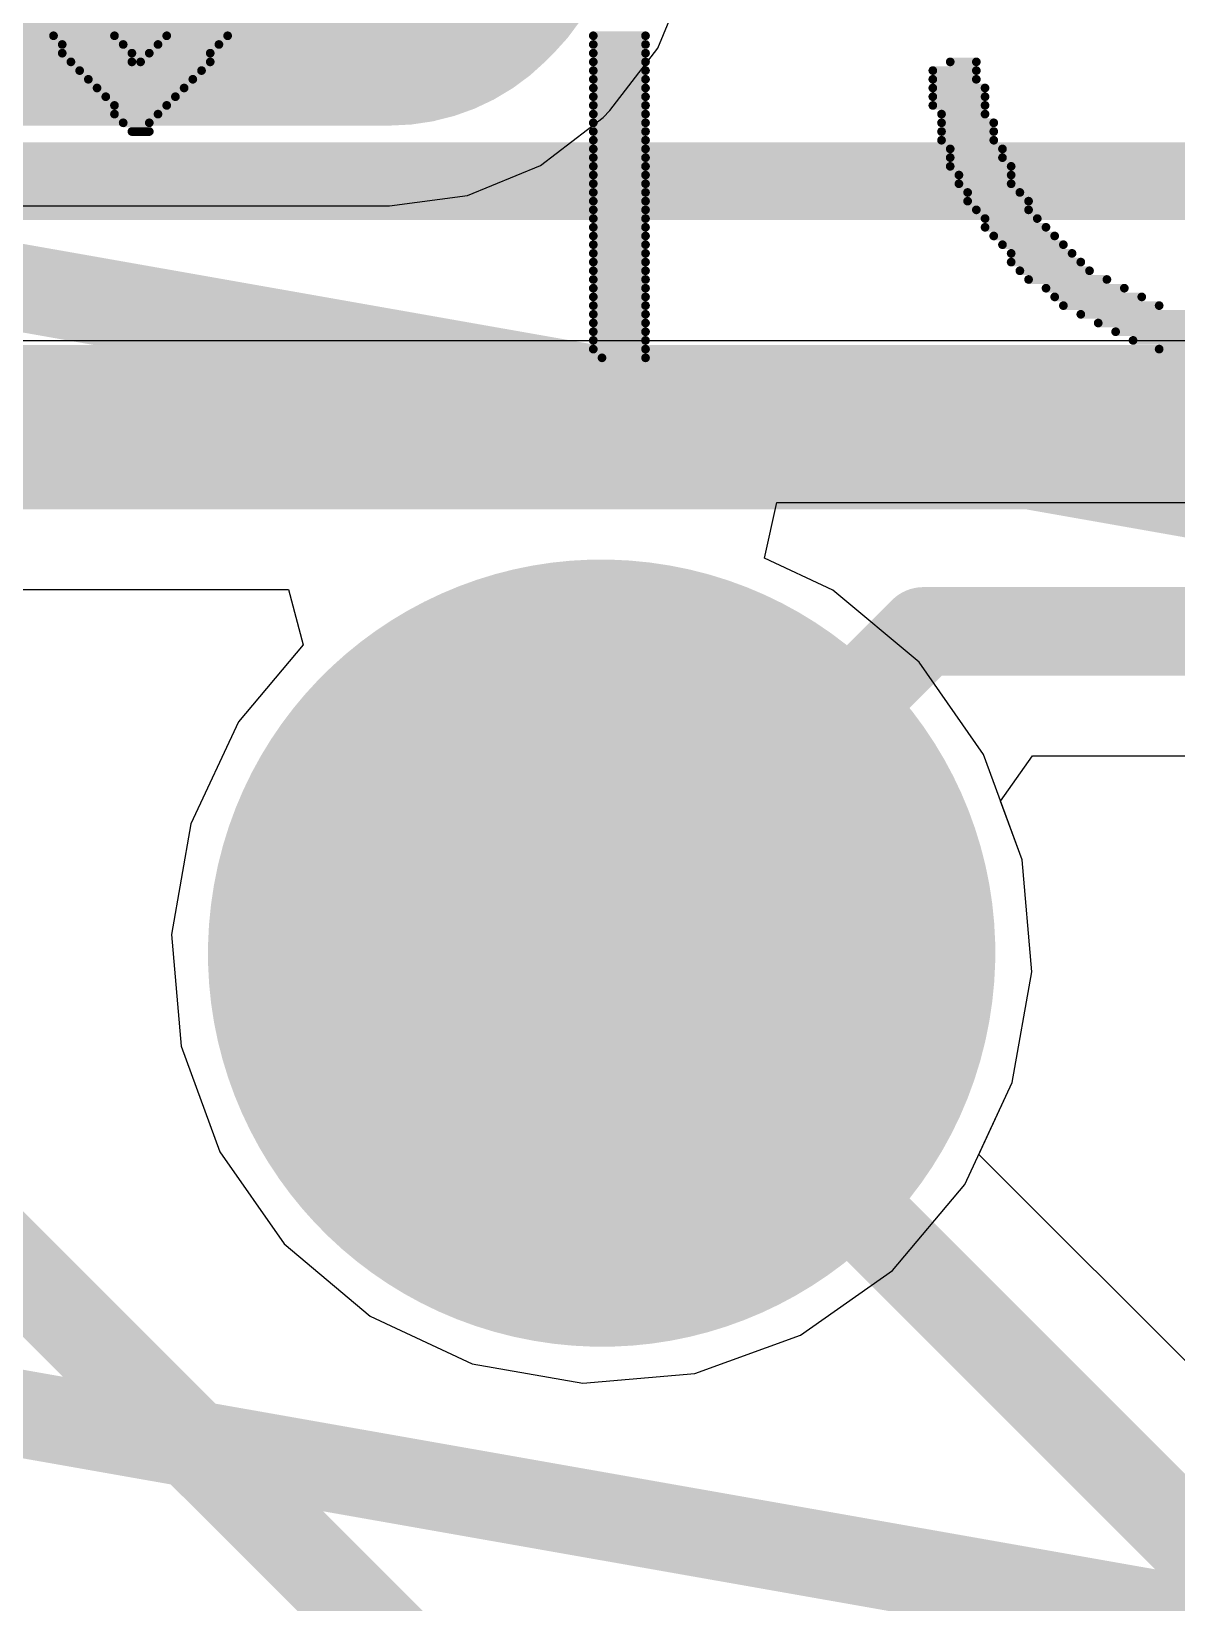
# Model space of a CAD drawing. Header units: inches. Extents: x -8 to 384, y -12 to 64.
# Drawn here: x 6.429 to 9.052, y -5.619 to -2.019 of the extents above; entities that cross this region are included whole.
import ezdxf

# ---------------------------------------------------------------- set-up
doc = ezdxf.new("R2010")
doc.units = ezdxf.units.IN
for name, color, linetype in [('Board_outline', 216, 'Continuous'), ('Bottom Layer', 5, 'Continuous'), ('Bottom Overlay', 54, 'Continuous'), ('Bottom Solder', 6, 'Continuous'), ('Drill Drawing', 1, 'Continuous'), ('Multi-Layer', 9, 'Continuous'), ('Pad Holes', 156, 'Continuous'), ('Top Layer', 1, 'Continuous'), ('Top Overlay', 2, 'Continuous'), ('Top Solder', 216, 'Continuous')]:
    doc.layers.add(name, color=color, linetype=linetype)

# ---------------------------------------------------------------- blocks, each defined once
blk = doc.blocks.new('HDR1X8_10')
at = {"layer": 'Bottom Layer'}
h = blk.add_hatch(color=5, dxfattribs=at)
edge = h.paths.add_edge_path()
edge.add_arc((5.08000254, -5.08e-06), 0.7999984, 0, 360)
at = {"layer": 'Bottom Solder'}
h = blk.add_hatch(color=6, dxfattribs=at)
edge = h.paths.add_edge_path()
edge.add_arc((5.08000254, -5.08e-06), 0.9015983999999999, 0, 360)
at = {"layer": 'Multi-Layer'}
h = blk.add_hatch(color=9, dxfattribs=at)
edge = h.paths.add_edge_path()
edge.add_arc((5.08000254, -5.08e-06), 0.7999984, 0, 360)
at = {"layer": 'Pad Holes'}
h = blk.add_hatch(color=7, dxfattribs=at)
edge = h.paths.add_edge_path()
edge.add_arc((5.08000254, -5.08e-06), 0.47500032, 0, 360)
at = {"layer": 'Top Layer'}
h = blk.add_hatch(color=1, dxfattribs=at)
edge = h.paths.add_edge_path()
edge.add_arc((5.08000254, -5.08e-06), 0.7999984, 0, 360)
at = {"layer": 'Top Solder'}
h = blk.add_hatch(color=216, dxfattribs=at)
edge = h.paths.add_edge_path()
edge.add_arc((5.08000254, -5.08e-06), 0.9015983999999999, 0, 360)
at = {"layer": 'Top Overlay'}
for points in [[(-1.27, 1.27, 0.1999996, 0.1999996, 0), (19.05, 1.26999746, 0.1999996, 0.1999996, 0)], [(-1.27, -1.27, 0.1999996, 0.1999996, 0), (19.05, -1.27000254, 0.1999996, 0.1999996, 0)]]:
    blk.add_lwpolyline(points, format="xyseb", dxfattribs=at)

msp = doc.modelspace()

# ---------------------------------------------------------------- linework, layer by layer
at = {"layer": 'Board_outline'}
msp.add_lwpolyline([(37.53680072, 13.3604, 0.254, 0.254, 1), (-7.46320072, 13.3604, 0.254, 0.254, 1)], format="xyseb", close=True, dxfattribs=at)
at = {"layer": 'Bottom Layer'}
for p, q in [((8.10770032, -3.22594224), (8.13585622, -3.09894224)), ((8.13585622, -3.09894224), (9.590059559999998, -3.09894224)), ((8.264695179999999, -3.29915012), (8.10770032, -3.22594224)), ((8.461918559999999, -3.46464128), (8.264695179999999, -3.29915012)), ((8.60959162, -3.67554002), (8.461918559999999, -3.46464128)), ((8.697648339999999, -3.917475019999999), (8.60959162, -3.67554002)), ((8.7200867, -4.17395406), (8.697648339999999, -3.917475019999999)), ((8.67538016, -4.42750194), (8.7200867, -4.17395406)), ((8.598692479999999, -4.59196186), (8.67538016, -4.42750194)), ((10.4521, -6.445371919999999), (8.598692479999999, -4.59196186))]:
    msp.add_line(p, q, dxfattribs=at)
for points in [[(6.29919492, -2.36219492, 0.1778, 0.1778, 0), (10.20388612, -2.36219492, 0.1778, 0.1778, 0)], [(6.106660379999999, -2.82701746, 0.1778, 0.1778, 0), (9.590069719999999, -2.82701746, 0.1778, 0.1778, 0)], [(5.233380439999999, -3.68986562, 0.2032, 0.2032, 0), (8.33801482, -6.7945, 0.2032, 0.2032, 0)], [(7.73479022, -4.13093408, 0.2032, 0.2032, 0), (10.39835614, -6.7945, 0.2032, 0.2032, 0)]]:
    msp.add_lwpolyline(points, format="xyseb", dxfattribs=at)
msp.add_lwpolyline([(7.683990219999999, -4.13093408, 0.1016, 0.1016, 1), (7.78559022, -4.13093408, 0.1016, 0.1016, 1)], format="xyseb", close=True, dxfattribs=at)
at = {"layer": 'Bottom Overlay'}
for points in [[(6.479379979999999, -2.02939142, 0.019939, 0.019939, 0), (6.61896314, -2.02939142, 0.019939, 0.019939, 0)], [(6.499321520000001, -2.04933042, 0.019939, 0.019939, 0), (6.63890214, -2.04933042, 0.019939, 0.019939, 0)], [(6.718663219999999, -2.04933042, 0.019939, 0.019939, 0), (6.85824384, -2.04933042, 0.019939, 0.019939, 0)], [(6.73860476, -2.02939142, 0.019939, 0.019939, 0), (6.87818538, -2.02939142, 0.019939, 0.019939, 0)], [(7.715671639999999, -2.02939142, 0.019939, 0.019939, 0), (7.83531072, -2.02939142, 0.019939, 0.019939, 0)], [(7.715671639999999, -2.04933042, 0.019939, 0.019939, 0), (7.83531072, -2.04933042, 0.019939, 0.019939, 0)], [(6.499321520000001, -2.06927196, 0.019939, 0.019939, 0), (6.658843679999999, -2.06927196, 0.019939, 0.019939, 0)], [(6.519263059999999, -2.08921096, 0.019939, 0.019939, 0), (6.658843679999999, -2.08921096, 0.019939, 0.019939, 0)], [(6.67878268, -2.08921096, 0.019939, 0.019939, 0), (6.838304839999999, -2.08921096, 0.019939, 0.019939, 0)], [(6.69872422, -2.06927196, 0.019939, 0.019939, 0), (6.838304839999999, -2.06927196, 0.019939, 0.019939, 0)], [(7.715671639999999, -2.06927196, 0.019939, 0.019939, 0), (7.83531072, -2.06927196, 0.019939, 0.019939, 0)], [(7.715671639999999, -2.08921096, 0.019939, 0.019939, 0), (7.83531072, -2.08921096, 0.019939, 0.019939, 0)], [(8.5332189, -2.08921096, 0.019939, 0.019939, 0), (8.59304098, -2.08921096, 0.019939, 0.019939, 0)], [(6.539202059999999, -2.10914996, 0.019939, 0.019939, 0), (6.818365839999999, -2.10914996, 0.019939, 0.019939, 0)], [(6.559143600000001, -2.1290915, 0.019939, 0.019939, 0), (6.7984243, -2.1290915, 0.019939, 0.019939, 0)], [(7.715671639999999, -2.10914996, 0.019939, 0.019939, 0), (7.83531072, -2.10914996, 0.019939, 0.019939, 0)], [(7.715671639999999, -2.1290915, 0.019939, 0.019939, 0), (7.83531072, -2.1290915, 0.019939, 0.019939, 0)], [(8.49333836, -2.10914996, 0.019939, 0.019939, 0), (8.59304098, -2.10914996, 0.019939, 0.019939, 0)], [(8.49333836, -2.1290915, 0.019939, 0.019939, 0), (8.59304098, -2.1290915, 0.019939, 0.019939, 0)], [(6.5790826, -2.1490305, 0.019939, 0.019939, 0), (6.778482759999999, -2.1490305, 0.019939, 0.019939, 0)], [(6.599021599999999, -2.16897204, 0.019939, 0.019939, 0), (6.758543759999999, -2.16897204, 0.019939, 0.019939, 0)], [(7.715671639999999, -2.1490305, 0.019939, 0.019939, 0), (7.83531072, -2.1490305, 0.019939, 0.019939, 0)], [(7.715671639999999, -2.16897204, 0.019939, 0.019939, 0), (7.83531072, -2.16897204, 0.019939, 0.019939, 0)], [(8.49333836, -2.1490305, 0.019939, 0.019939, 0), (8.612979979999999, -2.1490305, 0.019939, 0.019939, 0)], [(8.49333836, -2.16897204, 0.019939, 0.019939, 0), (8.612979979999999, -2.16897204, 0.019939, 0.019939, 0)], [(6.61896314, -2.18891104, 0.019939, 0.019939, 0), (6.73860476, -2.18891104, 0.019939, 0.019939, 0)], [(7.715671639999999, -2.18891104, 0.019939, 0.019939, 0), (7.83531072, -2.18891104, 0.019939, 0.019939, 0)], [(8.49333836, -2.18891104, 0.019939, 0.019939, 0), (8.612979979999999, -2.18891104, 0.019939, 0.019939, 0)], [(6.61896314, -2.20885258, 0.019939, 0.019939, 0), (6.718663219999999, -2.20885258, 0.019939, 0.019939, 0)], [(6.63890214, -2.22879158, 0.019939, 0.019939, 0), (6.69872422, -2.22879158, 0.019939, 0.019939, 0)], [(7.715671639999999, -2.20885258, 0.019939, 0.019939, 0), (7.83531072, -2.20885258, 0.019939, 0.019939, 0)], [(7.715671639999999, -2.22879158, 0.019939, 0.019939, 0), (7.83531072, -2.22879158, 0.019939, 0.019939, 0)], [(8.513277359999998, -2.20885258, 0.019939, 0.019939, 0), (8.612979979999999, -2.20885258, 0.019939, 0.019939, 0)], [(8.513277359999998, -2.22879158, 0.019939, 0.019939, 0), (8.63291898, -2.22879158, 0.019939, 0.019939, 0)], [(6.658843679999999, -2.24873312, 0.019939, 0.019939, 0), (6.69872422, -2.24873312, 0.019939, 0.019939, 0)], [(7.715671639999999, -2.24873312, 0.019939, 0.019939, 0), (7.83531072, -2.24873312, 0.019939, 0.019939, 0)], [(7.715671639999999, -2.26867212, 0.019939, 0.019939, 0), (7.83531072, -2.26867212, 0.019939, 0.019939, 0)], [(8.513277359999998, -2.24873312, 0.019939, 0.019939, 0), (8.63291898, -2.24873312, 0.019939, 0.019939, 0)], [(8.513277359999998, -2.26867212, 0.019939, 0.019939, 0), (8.63291898, -2.26867212, 0.019939, 0.019939, 0)], [(7.715671639999999, -2.28861112, 0.019939, 0.019939, 0), (7.83531072, -2.28861112, 0.019939, 0.019939, 0)], [(7.715671639999999, -2.30855266, 0.019939, 0.019939, 0), (7.83531072, -2.30855266, 0.019939, 0.019939, 0)], [(8.5332189, -2.28861112, 0.019939, 0.019939, 0), (8.652860519999999, -2.28861112, 0.019939, 0.019939, 0)], [(8.5332189, -2.30855266, 0.019939, 0.019939, 0), (8.652860519999999, -2.30855266, 0.019939, 0.019939, 0)], [(7.715671639999999, -2.3284942, 0.019939, 0.019939, 0), (7.83531072, -2.3284942, 0.019939, 0.019939, 0)], [(7.715671639999999, -2.3484332, 0.019939, 0.019939, 0), (7.83531072, -2.3484332, 0.019939, 0.019939, 0)], [(8.5332189, -2.3284942, 0.019939, 0.019939, 0), (8.67279952, -2.3284942, 0.019939, 0.019939, 0)], [(8.553157899999999, -2.3484332, 0.019939, 0.019939, 0), (8.67279952, -2.3484332, 0.019939, 0.019939, 0)], [(7.715671639999999, -2.3683722, 0.019939, 0.019939, 0), (7.83531072, -2.3683722, 0.019939, 0.019939, 0)], [(8.553157899999999, -2.3683722, 0.019939, 0.019939, 0), (8.67279952, -2.3683722, 0.019939, 0.019939, 0)], [(7.715671639999999, -2.38831374, 0.019939, 0.019939, 0), (7.83531072, -2.38831374, 0.019939, 0.019939, 0)], [(7.715671639999999, -2.40825274, 0.019939, 0.019939, 0), (7.83531072, -2.40825274, 0.019939, 0.019939, 0)], [(8.5730969, -2.38831374, 0.019939, 0.019939, 0), (8.692738519999999, -2.38831374, 0.019939, 0.019939, 0)], [(8.5730969, -2.40825274, 0.019939, 0.019939, 0), (8.71268006, -2.40825274, 0.019939, 0.019939, 0)], [(7.715671639999999, -2.42819428, 0.019939, 0.019939, 0), (7.83531072, -2.42819428, 0.019939, 0.019939, 0)], [(7.715671639999999, -2.44813328, 0.019939, 0.019939, 0), (7.83531072, -2.44813328, 0.019939, 0.019939, 0)], [(8.59304098, -2.42819428, 0.019939, 0.019939, 0), (8.71268006, -2.42819428, 0.019939, 0.019939, 0)], [(8.612979979999999, -2.44813328, 0.019939, 0.019939, 0), (8.7326216, -2.44813328, 0.019939, 0.019939, 0)], [(7.715671639999999, -2.46807482, 0.019939, 0.019939, 0), (7.83531072, -2.46807482, 0.019939, 0.019939, 0)], [(7.715671639999999, -2.488013819999999, 0.019939, 0.019939, 0), (7.83531072, -2.488013819999999, 0.019939, 0.019939, 0)], [(8.612979979999999, -2.46807482, 0.019939, 0.019939, 0), (8.752560599999999, -2.46807482, 0.019939, 0.019939, 0)], [(8.63291898, -2.488013819999999, 0.019939, 0.019939, 0), (8.77250214, -2.488013819999999, 0.019939, 0.019939, 0)], [(7.715671639999999, -2.50795536, 0.019939, 0.019939, 0), (7.83531072, -2.50795536, 0.019939, 0.019939, 0)], [(7.715671639999999, -2.52789436, 0.019939, 0.019939, 0), (7.83531072, -2.52789436, 0.019939, 0.019939, 0)], [(8.652860519999999, -2.50795536, 0.019939, 0.019939, 0), (8.79244114, -2.50795536, 0.019939, 0.019939, 0)], [(8.67279952, -2.52789436, 0.019939, 0.019939, 0), (8.812380139999998, -2.52789436, 0.019939, 0.019939, 0)], [(7.715671639999999, -2.54783336, 0.019939, 0.019939, 0), (7.83531072, -2.54783336, 0.019939, 0.019939, 0)], [(8.67279952, -2.54783336, 0.019939, 0.019939, 0), (8.83232168, -2.54783336, 0.019939, 0.019939, 0)], [(7.715671639999999, -2.5677749, 0.019939, 0.019939, 0), (7.83531072, -2.5677749, 0.019939, 0.019939, 0)], [(7.715671639999999, -2.5877139, 0.019939, 0.019939, 0), (7.83531072, -2.5877139, 0.019939, 0.019939, 0)], [(8.692738519999999, -2.5677749, 0.019939, 0.019939, 0), (8.852260679999999, -2.5677749, 0.019939, 0.019939, 0)], [(8.71268006, -2.5877139, 0.019939, 0.019939, 0), (8.89214122, -2.5877139, 0.019939, 0.019939, 0)], [(7.715671639999999, -2.6076529, 0.019939, 0.019939, 0), (7.83531072, -2.6076529, 0.019939, 0.019939, 0)], [(7.715671639999999, -2.62759698, 0.019939, 0.019939, 0), (7.83531072, -2.62759698, 0.019939, 0.019939, 0)], [(8.752560599999999, -2.6076529, 0.019939, 0.019939, 0), (8.93202176, -2.6076529, 0.019939, 0.019939, 0)], [(8.77250214, -2.62759698, 0.019939, 0.019939, 0), (8.9719023, -2.62759698, 0.019939, 0.019939, 0)], [(7.715671639999999, -2.64753598, 0.019939, 0.019939, 0), (7.83531072, -2.64753598, 0.019939, 0.019939, 0)], [(7.715671639999999, -2.66747498, 0.019939, 0.019939, 0), (7.83531072, -2.66747498, 0.019939, 0.019939, 0)], [(8.79244114, -2.64753598, 0.019939, 0.019939, 0), (9.01178284, -2.64753598, 0.019939, 0.019939, 0)], [(8.83232168, -2.66747498, 0.019939, 0.019939, 0), (9.09154392, -2.66747498, 0.019939, 0.019939, 0)], [(7.715671639999999, -2.68741652, 0.019939, 0.019939, 0), (7.83531072, -2.68741652, 0.019939, 0.019939, 0)], [(7.715671639999999, -2.70735552, 0.019939, 0.019939, 0), (7.83531072, -2.70735552, 0.019939, 0.019939, 0)], [(8.87219968, -2.68741652, 0.019939, 0.019939, 0), (9.151363459999999, -2.68741652, 0.019939, 0.019939, 0)], [(8.912082759999999, -2.70735552, 0.019939, 0.019939, 0), (9.78944956, -2.70735552, 0.019939, 0.019939, 0)], [(7.715671639999999, -2.72729452, 0.019939, 0.019939, 0), (7.83531072, -2.72729452, 0.019939, 0.019939, 0)], [(8.9519633, -2.72729452, 0.019939, 0.019939, 0), (9.72962748, -2.72729452, 0.019939, 0.019939, 0)], [(7.715671639999999, -2.74723606, 0.019939, 0.019939, 0), (7.83531072, -2.74723606, 0.019939, 0.019939, 0)], [(7.735613179999999, -2.7671776, 0.019939, 0.019939, 0), (7.83531072, -2.7671776, 0.019939, 0.019939, 0)], [(9.01178284, -2.74723606, 0.019939, 0.019939, 0), (9.66980794, -2.74723606, 0.019939, 0.019939, 0)]]:
    msp.add_lwpolyline(points, format="xyseb", dxfattribs=at)
for points in [[(6.474396499999999, -2.02939142, 0.0099695, 0.0099695, 1), (6.48436346, -2.02939142, 0.0099695, 0.0099695, 1)], [(6.494338039999999, -2.04933042, 0.0099695, 0.0099695, 1), (6.504305, -2.04933042, 0.0099695, 0.0099695, 1)], [(6.613979659999999, -2.02939142, 0.0099695, 0.0099695, 1), (6.62394662, -2.02939142, 0.0099695, 0.0099695, 1)], [(6.63391866, -2.04933042, 0.0099695, 0.0099695, 1), (6.643885619999999, -2.04933042, 0.0099695, 0.0099695, 1)], [(6.71367974, -2.04933042, 0.0099695, 0.0099695, 1), (6.7236467, -2.04933042, 0.0099695, 0.0099695, 1)], [(6.733621279999999, -2.02939142, 0.0099695, 0.0099695, 1), (6.743588239999999, -2.02939142, 0.0099695, 0.0099695, 1)], [(6.853260359999999, -2.04933042, 0.0099695, 0.0099695, 1), (6.863227319999999, -2.04933042, 0.0099695, 0.0099695, 1)], [(6.8732019, -2.02939142, 0.0099695, 0.0099695, 1), (6.883168859999999, -2.02939142, 0.0099695, 0.0099695, 1)], [(7.71068816, -2.02939142, 0.0099695, 0.0099695, 1), (7.720655119999999, -2.02939142, 0.0099695, 0.0099695, 1)], [(7.71068816, -2.04933042, 0.0099695, 0.0099695, 1), (7.720655119999999, -2.04933042, 0.0099695, 0.0099695, 1)], [(7.83032724, -2.02939142, 0.0099695, 0.0099695, 1), (7.840294199999999, -2.02939142, 0.0099695, 0.0099695, 1)], [(7.83032724, -2.04933042, 0.0099695, 0.0099695, 1), (7.840294199999999, -2.04933042, 0.0099695, 0.0099695, 1)], [(6.494338039999999, -2.06927196, 0.0099695, 0.0099695, 1), (6.504305, -2.06927196, 0.0099695, 0.0099695, 1)], [(6.51427958, -2.08921096, 0.0099695, 0.0099695, 1), (6.524246539999999, -2.08921096, 0.0099695, 0.0099695, 1)], [(6.6538602, -2.06927196, 0.0099695, 0.0099695, 1), (6.66382716, -2.06927196, 0.0099695, 0.0099695, 1)], [(6.6538602, -2.08921096, 0.0099695, 0.0099695, 1), (6.66382716, -2.08921096, 0.0099695, 0.0099695, 1)], [(6.673799199999999, -2.08921096, 0.0099695, 0.0099695, 1), (6.683766159999999, -2.08921096, 0.0099695, 0.0099695, 1)], [(6.69374074, -2.06927196, 0.0099695, 0.0099695, 1), (6.703707699999999, -2.06927196, 0.0099695, 0.0099695, 1)], [(6.833321359999999, -2.06927196, 0.0099695, 0.0099695, 1), (6.84328832, -2.06927196, 0.0099695, 0.0099695, 1)], [(6.833321359999999, -2.08921096, 0.0099695, 0.0099695, 1), (6.84328832, -2.08921096, 0.0099695, 0.0099695, 1)], [(7.71068816, -2.06927196, 0.0099695, 0.0099695, 1), (7.720655119999999, -2.06927196, 0.0099695, 0.0099695, 1)], [(7.71068816, -2.08921096, 0.0099695, 0.0099695, 1), (7.720655119999999, -2.08921096, 0.0099695, 0.0099695, 1)], [(7.83032724, -2.06927196, 0.0099695, 0.0099695, 1), (7.840294199999999, -2.06927196, 0.0099695, 0.0099695, 1)], [(7.83032724, -2.08921096, 0.0099695, 0.0099695, 1), (7.840294199999999, -2.08921096, 0.0099695, 0.0099695, 1)], [(8.52823542, -2.08921096, 0.0099695, 0.0099695, 1), (8.53820238, -2.08921096, 0.0099695, 0.0099695, 1)], [(8.5880575, -2.08921096, 0.0099695, 0.0099695, 1), (8.59802446, -2.08921096, 0.0099695, 0.0099695, 1)], [(6.534218579999999, -2.10914996, 0.0099695, 0.0099695, 1), (6.54418554, -2.10914996, 0.0099695, 0.0099695, 1)], [(6.554160119999999, -2.1290915, 0.0099695, 0.0099695, 1), (6.56412708, -2.1290915, 0.0099695, 0.0099695, 1)], [(6.793440819999999, -2.1290915, 0.0099695, 0.0099695, 1), (6.80340778, -2.1290915, 0.0099695, 0.0099695, 1)], [(6.81338236, -2.10914996, 0.0099695, 0.0099695, 1), (6.823349319999999, -2.10914996, 0.0099695, 0.0099695, 1)], [(7.71068816, -2.10914996, 0.0099695, 0.0099695, 1), (7.720655119999999, -2.10914996, 0.0099695, 0.0099695, 1)], [(7.71068816, -2.1290915, 0.0099695, 0.0099695, 1), (7.720655119999999, -2.1290915, 0.0099695, 0.0099695, 1)], [(7.83032724, -2.10914996, 0.0099695, 0.0099695, 1), (7.840294199999999, -2.10914996, 0.0099695, 0.0099695, 1)], [(7.83032724, -2.1290915, 0.0099695, 0.0099695, 1), (7.840294199999999, -2.1290915, 0.0099695, 0.0099695, 1)], [(8.48835488, -2.10914996, 0.0099695, 0.0099695, 1), (8.49832184, -2.10914996, 0.0099695, 0.0099695, 1)], [(8.48835488, -2.1290915, 0.0099695, 0.0099695, 1), (8.49832184, -2.1290915, 0.0099695, 0.0099695, 1)], [(8.5880575, -2.10914996, 0.0099695, 0.0099695, 1), (8.59802446, -2.10914996, 0.0099695, 0.0099695, 1)], [(8.5880575, -2.1290915, 0.0099695, 0.0099695, 1), (8.59802446, -2.1290915, 0.0099695, 0.0099695, 1)], [(6.574099120000001, -2.1490305, 0.0099695, 0.0099695, 1), (6.584066079999999, -2.1490305, 0.0099695, 0.0099695, 1)], [(6.59403812, -2.16897204, 0.0099695, 0.0099695, 1), (6.60400508, -2.16897204, 0.0099695, 0.0099695, 1)], [(6.75356028, -2.16897204, 0.0099695, 0.0099695, 1), (6.763527239999999, -2.16897204, 0.0099695, 0.0099695, 1)], [(6.773499279999999, -2.1490305, 0.0099695, 0.0099695, 1), (6.78346624, -2.1490305, 0.0099695, 0.0099695, 1)], [(7.71068816, -2.1490305, 0.0099695, 0.0099695, 1), (7.720655119999999, -2.1490305, 0.0099695, 0.0099695, 1)], [(7.71068816, -2.16897204, 0.0099695, 0.0099695, 1), (7.720655119999999, -2.16897204, 0.0099695, 0.0099695, 1)], [(7.83032724, -2.1490305, 0.0099695, 0.0099695, 1), (7.840294199999999, -2.1490305, 0.0099695, 0.0099695, 1)], [(7.83032724, -2.16897204, 0.0099695, 0.0099695, 1), (7.840294199999999, -2.16897204, 0.0099695, 0.0099695, 1)], [(8.48835488, -2.1490305, 0.0099695, 0.0099695, 1), (8.49832184, -2.1490305, 0.0099695, 0.0099695, 1)], [(8.48835488, -2.16897204, 0.0099695, 0.0099695, 1), (8.49832184, -2.16897204, 0.0099695, 0.0099695, 1)], [(8.6079965, -2.1490305, 0.0099695, 0.0099695, 1), (8.617963459999999, -2.1490305, 0.0099695, 0.0099695, 1)], [(8.6079965, -2.16897204, 0.0099695, 0.0099695, 1), (8.617963459999999, -2.16897204, 0.0099695, 0.0099695, 1)], [(6.613979659999999, -2.18891104, 0.0099695, 0.0099695, 1), (6.62394662, -2.18891104, 0.0099695, 0.0099695, 1)], [(6.733621279999999, -2.18891104, 0.0099695, 0.0099695, 1), (6.743588239999999, -2.18891104, 0.0099695, 0.0099695, 1)], [(7.71068816, -2.18891104, 0.0099695, 0.0099695, 1), (7.720655119999999, -2.18891104, 0.0099695, 0.0099695, 1)], [(7.83032724, -2.18891104, 0.0099695, 0.0099695, 1), (7.840294199999999, -2.18891104, 0.0099695, 0.0099695, 1)], [(8.48835488, -2.18891104, 0.0099695, 0.0099695, 1), (8.49832184, -2.18891104, 0.0099695, 0.0099695, 1)], [(8.6079965, -2.18891104, 0.0099695, 0.0099695, 1), (8.617963459999999, -2.18891104, 0.0099695, 0.0099695, 1)], [(6.613979659999999, -2.20885258, 0.0099695, 0.0099695, 1), (6.62394662, -2.20885258, 0.0099695, 0.0099695, 1)], [(6.63391866, -2.22879158, 0.0099695, 0.0099695, 1), (6.643885619999999, -2.22879158, 0.0099695, 0.0099695, 1)], [(6.69374074, -2.22879158, 0.0099695, 0.0099695, 1), (6.703707699999999, -2.22879158, 0.0099695, 0.0099695, 1)], [(6.71367974, -2.20885258, 0.0099695, 0.0099695, 1), (6.7236467, -2.20885258, 0.0099695, 0.0099695, 1)], [(7.71068816, -2.20885258, 0.0099695, 0.0099695, 1), (7.720655119999999, -2.20885258, 0.0099695, 0.0099695, 1)], [(7.71068816, -2.22879158, 0.0099695, 0.0099695, 1), (7.720655119999999, -2.22879158, 0.0099695, 0.0099695, 1)], [(7.83032724, -2.20885258, 0.0099695, 0.0099695, 1), (7.840294199999999, -2.20885258, 0.0099695, 0.0099695, 1)], [(7.83032724, -2.22879158, 0.0099695, 0.0099695, 1), (7.840294199999999, -2.22879158, 0.0099695, 0.0099695, 1)], [(8.50829388, -2.20885258, 0.0099695, 0.0099695, 1), (8.51826084, -2.20885258, 0.0099695, 0.0099695, 1)], [(8.50829388, -2.22879158, 0.0099695, 0.0099695, 1), (8.51826084, -2.22879158, 0.0099695, 0.0099695, 1)], [(8.6079965, -2.20885258, 0.0099695, 0.0099695, 1), (8.617963459999999, -2.20885258, 0.0099695, 0.0099695, 1)], [(8.6279355, -2.22879158, 0.0099695, 0.0099695, 1), (8.63790246, -2.22879158, 0.0099695, 0.0099695, 1)], [(6.6538602, -2.24873312, 0.0099695, 0.0099695, 1), (6.66382716, -2.24873312, 0.0099695, 0.0099695, 1)], [(6.69374074, -2.24873312, 0.0099695, 0.0099695, 1), (6.703707699999999, -2.24873312, 0.0099695, 0.0099695, 1)], [(7.71068816, -2.24873312, 0.0099695, 0.0099695, 1), (7.720655119999999, -2.24873312, 0.0099695, 0.0099695, 1)], [(7.71068816, -2.26867212, 0.0099695, 0.0099695, 1), (7.720655119999999, -2.26867212, 0.0099695, 0.0099695, 1)], [(7.83032724, -2.24873312, 0.0099695, 0.0099695, 1), (7.840294199999999, -2.24873312, 0.0099695, 0.0099695, 1)], [(7.83032724, -2.26867212, 0.0099695, 0.0099695, 1), (7.840294199999999, -2.26867212, 0.0099695, 0.0099695, 1)], [(8.50829388, -2.24873312, 0.0099695, 0.0099695, 1), (8.51826084, -2.24873312, 0.0099695, 0.0099695, 1)], [(8.50829388, -2.26867212, 0.0099695, 0.0099695, 1), (8.51826084, -2.26867212, 0.0099695, 0.0099695, 1)], [(8.6279355, -2.24873312, 0.0099695, 0.0099695, 1), (8.63790246, -2.24873312, 0.0099695, 0.0099695, 1)], [(8.6279355, -2.26867212, 0.0099695, 0.0099695, 1), (8.63790246, -2.26867212, 0.0099695, 0.0099695, 1)], [(7.71068816, -2.28861112, 0.0099695, 0.0099695, 1), (7.720655119999999, -2.28861112, 0.0099695, 0.0099695, 1)], [(7.71068816, -2.30855266, 0.0099695, 0.0099695, 1), (7.720655119999999, -2.30855266, 0.0099695, 0.0099695, 1)], [(7.83032724, -2.28861112, 0.0099695, 0.0099695, 1), (7.840294199999999, -2.28861112, 0.0099695, 0.0099695, 1)], [(7.83032724, -2.30855266, 0.0099695, 0.0099695, 1), (7.840294199999999, -2.30855266, 0.0099695, 0.0099695, 1)], [(8.52823542, -2.28861112, 0.0099695, 0.0099695, 1), (8.53820238, -2.28861112, 0.0099695, 0.0099695, 1)], [(8.52823542, -2.30855266, 0.0099695, 0.0099695, 1), (8.53820238, -2.30855266, 0.0099695, 0.0099695, 1)], [(8.64787704, -2.28861112, 0.0099695, 0.0099695, 1), (8.657843999999999, -2.28861112, 0.0099695, 0.0099695, 1)], [(8.64787704, -2.30855266, 0.0099695, 0.0099695, 1), (8.657843999999999, -2.30855266, 0.0099695, 0.0099695, 1)], [(7.71068816, -2.3284942, 0.0099695, 0.0099695, 1), (7.720655119999999, -2.3284942, 0.0099695, 0.0099695, 1)], [(7.71068816, -2.3484332, 0.0099695, 0.0099695, 1), (7.720655119999999, -2.3484332, 0.0099695, 0.0099695, 1)], [(7.83032724, -2.3284942, 0.0099695, 0.0099695, 1), (7.840294199999999, -2.3284942, 0.0099695, 0.0099695, 1)], [(7.83032724, -2.3484332, 0.0099695, 0.0099695, 1), (7.840294199999999, -2.3484332, 0.0099695, 0.0099695, 1)], [(8.52823542, -2.3284942, 0.0099695, 0.0099695, 1), (8.53820238, -2.3284942, 0.0099695, 0.0099695, 1)], [(8.54817442, -2.3484332, 0.0099695, 0.0099695, 1), (8.558141379999999, -2.3484332, 0.0099695, 0.0099695, 1)], [(8.66781604, -2.3284942, 0.0099695, 0.0099695, 1), (8.677783, -2.3284942, 0.0099695, 0.0099695, 1)], [(8.66781604, -2.3484332, 0.0099695, 0.0099695, 1), (8.677783, -2.3484332, 0.0099695, 0.0099695, 1)], [(7.71068816, -2.3683722, 0.0099695, 0.0099695, 1), (7.720655119999999, -2.3683722, 0.0099695, 0.0099695, 1)], [(7.83032724, -2.3683722, 0.0099695, 0.0099695, 1), (7.840294199999999, -2.3683722, 0.0099695, 0.0099695, 1)], [(8.54817442, -2.3683722, 0.0099695, 0.0099695, 1), (8.558141379999999, -2.3683722, 0.0099695, 0.0099695, 1)], [(8.66781604, -2.3683722, 0.0099695, 0.0099695, 1), (8.677783, -2.3683722, 0.0099695, 0.0099695, 1)], [(7.71068816, -2.38831374, 0.0099695, 0.0099695, 1), (7.720655119999999, -2.38831374, 0.0099695, 0.0099695, 1)], [(7.71068816, -2.40825274, 0.0099695, 0.0099695, 1), (7.720655119999999, -2.40825274, 0.0099695, 0.0099695, 1)], [(7.83032724, -2.38831374, 0.0099695, 0.0099695, 1), (7.840294199999999, -2.38831374, 0.0099695, 0.0099695, 1)], [(7.83032724, -2.40825274, 0.0099695, 0.0099695, 1), (7.840294199999999, -2.40825274, 0.0099695, 0.0099695, 1)], [(8.56811342, -2.38831374, 0.0099695, 0.0099695, 1), (8.57808038, -2.38831374, 0.0099695, 0.0099695, 1)], [(8.56811342, -2.40825274, 0.0099695, 0.0099695, 1), (8.57808038, -2.40825274, 0.0099695, 0.0099695, 1)], [(8.687755039999999, -2.38831374, 0.0099695, 0.0099695, 1), (8.697722, -2.38831374, 0.0099695, 0.0099695, 1)], [(8.707696579999999, -2.40825274, 0.0099695, 0.0099695, 1), (8.71766354, -2.40825274, 0.0099695, 0.0099695, 1)], [(7.71068816, -2.42819428, 0.0099695, 0.0099695, 1), (7.720655119999999, -2.42819428, 0.0099695, 0.0099695, 1)], [(7.71068816, -2.44813328, 0.0099695, 0.0099695, 1), (7.720655119999999, -2.44813328, 0.0099695, 0.0099695, 1)], [(7.83032724, -2.42819428, 0.0099695, 0.0099695, 1), (7.840294199999999, -2.42819428, 0.0099695, 0.0099695, 1)], [(7.83032724, -2.44813328, 0.0099695, 0.0099695, 1), (7.840294199999999, -2.44813328, 0.0099695, 0.0099695, 1)], [(8.5880575, -2.42819428, 0.0099695, 0.0099695, 1), (8.59802446, -2.42819428, 0.0099695, 0.0099695, 1)], [(8.6079965, -2.44813328, 0.0099695, 0.0099695, 1), (8.617963459999999, -2.44813328, 0.0099695, 0.0099695, 1)], [(8.707696579999999, -2.42819428, 0.0099695, 0.0099695, 1), (8.71766354, -2.42819428, 0.0099695, 0.0099695, 1)], [(8.72763812, -2.44813328, 0.0099695, 0.0099695, 1), (8.73760508, -2.44813328, 0.0099695, 0.0099695, 1)], [(7.71068816, -2.46807482, 0.0099695, 0.0099695, 1), (7.720655119999999, -2.46807482, 0.0099695, 0.0099695, 1)], [(7.71068816, -2.488013819999999, 0.0099695, 0.0099695, 1), (7.720655119999999, -2.488013819999999, 0.0099695, 0.0099695, 1)], [(7.83032724, -2.46807482, 0.0099695, 0.0099695, 1), (7.840294199999999, -2.46807482, 0.0099695, 0.0099695, 1)], [(7.83032724, -2.488013819999999, 0.0099695, 0.0099695, 1), (7.840294199999999, -2.488013819999999, 0.0099695, 0.0099695, 1)], [(8.6079965, -2.46807482, 0.0099695, 0.0099695, 1), (8.617963459999999, -2.46807482, 0.0099695, 0.0099695, 1)], [(8.6279355, -2.488013819999999, 0.0099695, 0.0099695, 1), (8.63790246, -2.488013819999999, 0.0099695, 0.0099695, 1)], [(8.747577119999999, -2.46807482, 0.0099695, 0.0099695, 1), (8.75754408, -2.46807482, 0.0099695, 0.0099695, 1)], [(8.767518659999999, -2.488013819999999, 0.0099695, 0.0099695, 1), (8.77748562, -2.488013819999999, 0.0099695, 0.0099695, 1)], [(7.71068816, -2.50795536, 0.0099695, 0.0099695, 1), (7.720655119999999, -2.50795536, 0.0099695, 0.0099695, 1)], [(7.71068816, -2.52789436, 0.0099695, 0.0099695, 1), (7.720655119999999, -2.52789436, 0.0099695, 0.0099695, 1)], [(7.83032724, -2.50795536, 0.0099695, 0.0099695, 1), (7.840294199999999, -2.50795536, 0.0099695, 0.0099695, 1)], [(7.83032724, -2.52789436, 0.0099695, 0.0099695, 1), (7.840294199999999, -2.52789436, 0.0099695, 0.0099695, 1)], [(8.64787704, -2.50795536, 0.0099695, 0.0099695, 1), (8.657843999999999, -2.50795536, 0.0099695, 0.0099695, 1)], [(8.66781604, -2.52789436, 0.0099695, 0.0099695, 1), (8.677783, -2.52789436, 0.0099695, 0.0099695, 1)], [(8.78745766, -2.50795536, 0.0099695, 0.0099695, 1), (8.79742462, -2.50795536, 0.0099695, 0.0099695, 1)], [(8.80739666, -2.52789436, 0.0099695, 0.0099695, 1), (8.81736362, -2.52789436, 0.0099695, 0.0099695, 1)], [(7.71068816, -2.54783336, 0.0099695, 0.0099695, 1), (7.720655119999999, -2.54783336, 0.0099695, 0.0099695, 1)], [(7.83032724, -2.54783336, 0.0099695, 0.0099695, 1), (7.840294199999999, -2.54783336, 0.0099695, 0.0099695, 1)], [(8.66781604, -2.54783336, 0.0099695, 0.0099695, 1), (8.677783, -2.54783336, 0.0099695, 0.0099695, 1)], [(8.8273382, -2.54783336, 0.0099695, 0.0099695, 1), (8.83730516, -2.54783336, 0.0099695, 0.0099695, 1)], [(7.71068816, -2.5677749, 0.0099695, 0.0099695, 1), (7.720655119999999, -2.5677749, 0.0099695, 0.0099695, 1)], [(7.71068816, -2.5877139, 0.0099695, 0.0099695, 1), (7.720655119999999, -2.5877139, 0.0099695, 0.0099695, 1)], [(7.83032724, -2.5677749, 0.0099695, 0.0099695, 1), (7.840294199999999, -2.5677749, 0.0099695, 0.0099695, 1)], [(7.83032724, -2.5877139, 0.0099695, 0.0099695, 1), (7.840294199999999, -2.5877139, 0.0099695, 0.0099695, 1)], [(8.687755039999999, -2.5677749, 0.0099695, 0.0099695, 1), (8.697722, -2.5677749, 0.0099695, 0.0099695, 1)], [(8.707696579999999, -2.5877139, 0.0099695, 0.0099695, 1), (8.71766354, -2.5877139, 0.0099695, 0.0099695, 1)], [(8.8472772, -2.5677749, 0.0099695, 0.0099695, 1), (8.857244159999999, -2.5677749, 0.0099695, 0.0099695, 1)], [(8.88715774, -2.5877139, 0.0099695, 0.0099695, 1), (8.897124699999999, -2.5877139, 0.0099695, 0.0099695, 1)], [(7.71068816, -2.6076529, 0.0099695, 0.0099695, 1), (7.720655119999999, -2.6076529, 0.0099695, 0.0099695, 1)], [(7.71068816, -2.62759698, 0.0099695, 0.0099695, 1), (7.720655119999999, -2.62759698, 0.0099695, 0.0099695, 1)], [(7.83032724, -2.6076529, 0.0099695, 0.0099695, 1), (7.840294199999999, -2.6076529, 0.0099695, 0.0099695, 1)], [(7.83032724, -2.62759698, 0.0099695, 0.0099695, 1), (7.840294199999999, -2.62759698, 0.0099695, 0.0099695, 1)], [(8.747577119999999, -2.6076529, 0.0099695, 0.0099695, 1), (8.75754408, -2.6076529, 0.0099695, 0.0099695, 1)], [(8.767518659999999, -2.62759698, 0.0099695, 0.0099695, 1), (8.77748562, -2.62759698, 0.0099695, 0.0099695, 1)], [(8.92703828, -2.6076529, 0.0099695, 0.0099695, 1), (8.93700524, -2.6076529, 0.0099695, 0.0099695, 1)], [(8.96691882, -2.62759698, 0.0099695, 0.0099695, 1), (8.976885779999998, -2.62759698, 0.0099695, 0.0099695, 1)], [(7.71068816, -2.64753598, 0.0099695, 0.0099695, 1), (7.720655119999999, -2.64753598, 0.0099695, 0.0099695, 1)], [(7.71068816, -2.66747498, 0.0099695, 0.0099695, 1), (7.720655119999999, -2.66747498, 0.0099695, 0.0099695, 1)], [(7.83032724, -2.64753598, 0.0099695, 0.0099695, 1), (7.840294199999999, -2.64753598, 0.0099695, 0.0099695, 1)], [(7.83032724, -2.66747498, 0.0099695, 0.0099695, 1), (7.840294199999999, -2.66747498, 0.0099695, 0.0099695, 1)], [(8.78745766, -2.64753598, 0.0099695, 0.0099695, 1), (8.79742462, -2.64753598, 0.0099695, 0.0099695, 1)], [(8.8273382, -2.66747498, 0.0099695, 0.0099695, 1), (8.83730516, -2.66747498, 0.0099695, 0.0099695, 1)], [(9.006799359999999, -2.64753598, 0.0099695, 0.0099695, 1), (9.016766319999999, -2.64753598, 0.0099695, 0.0099695, 1)], [(7.71068816, -2.68741652, 0.0099695, 0.0099695, 1), (7.720655119999999, -2.68741652, 0.0099695, 0.0099695, 1)], [(7.71068816, -2.70735552, 0.0099695, 0.0099695, 1), (7.720655119999999, -2.70735552, 0.0099695, 0.0099695, 1)], [(7.83032724, -2.68741652, 0.0099695, 0.0099695, 1), (7.840294199999999, -2.68741652, 0.0099695, 0.0099695, 1)], [(7.83032724, -2.70735552, 0.0099695, 0.0099695, 1), (7.840294199999999, -2.70735552, 0.0099695, 0.0099695, 1)], [(8.8672162, -2.68741652, 0.0099695, 0.0099695, 1), (8.87718316, -2.68741652, 0.0099695, 0.0099695, 1)], [(8.90709928, -2.70735552, 0.0099695, 0.0099695, 1), (8.917066239999999, -2.70735552, 0.0099695, 0.0099695, 1)], [(7.71068816, -2.72729452, 0.0099695, 0.0099695, 1), (7.720655119999999, -2.72729452, 0.0099695, 0.0099695, 1)], [(7.83032724, -2.72729452, 0.0099695, 0.0099695, 1), (7.840294199999999, -2.72729452, 0.0099695, 0.0099695, 1)], [(8.94697982, -2.72729452, 0.0099695, 0.0099695, 1), (8.956946779999999, -2.72729452, 0.0099695, 0.0099695, 1)], [(7.71068816, -2.74723606, 0.0099695, 0.0099695, 1), (7.720655119999999, -2.74723606, 0.0099695, 0.0099695, 1)], [(7.7306297, -2.7671776, 0.0099695, 0.0099695, 1), (7.74059666, -2.7671776, 0.0099695, 0.0099695, 1)], [(7.83032724, -2.74723606, 0.0099695, 0.0099695, 1), (7.840294199999999, -2.74723606, 0.0099695, 0.0099695, 1)], [(7.83032724, -2.7671776, 0.0099695, 0.0099695, 1), (7.840294199999999, -2.7671776, 0.0099695, 0.0099695, 1)], [(9.006799359999999, -2.74723606, 0.0099695, 0.0099695, 1), (9.016766319999999, -2.74723606, 0.0099695, 0.0099695, 1)]]:
    msp.add_lwpolyline(points, format="xyseb", close=True, dxfattribs=at)
at = {"layer": 'Drill Drawing'}
for points in [[(7.480790219999999, -3.87693408, 0.0508, 0.0508, 0), (7.988790219999999, -3.87693408, 0.0508, 0.0508, 0)], [(7.480790219999999, -4.38493408, 0.0508, 0.0508, 0), (7.480790219999999, -3.87693408, 0.0508, 0.0508, 0)], [(7.988790219999999, -4.38493408, 0.0508, 0.0508, 0), (7.988790219999999, -3.87693408, 0.0508, 0.0508, 0)], [(7.480790219999999, -4.38493408, 0.0508, 0.0508, 0), (7.988790219999999, -4.38493408, 0.0508, 0.0508, 0)]]:
    msp.add_lwpolyline(points, format="xyseb", dxfattribs=at)
for points in [[(7.468090219999999, -3.87693408, 0.0254, 0.0254, 1), (7.493490219999999, -3.87693408, 0.0254, 0.0254, 1)], [(7.468090219999999, -3.87693408, 0.0254, 0.0254, 1), (7.493490219999999, -3.87693408, 0.0254, 0.0254, 1)], [(7.97609022, -3.87693408, 0.0254, 0.0254, 1), (8.001490219999999, -3.87693408, 0.0254, 0.0254, 1)], [(7.97609022, -3.87693408, 0.0254, 0.0254, 1), (8.001490219999999, -3.87693408, 0.0254, 0.0254, 1)], [(7.468090219999999, -4.38493408, 0.0254, 0.0254, 1), (7.493490219999999, -4.38493408, 0.0254, 0.0254, 1)], [(7.468090219999999, -4.38493408, 0.0254, 0.0254, 1), (7.493490219999999, -4.38493408, 0.0254, 0.0254, 1)], [(7.97609022, -4.38493408, 0.0254, 0.0254, 1), (8.001490219999999, -4.38493408, 0.0254, 0.0254, 1)], [(7.97609022, -4.38493408, 0.0254, 0.0254, 1), (8.001490219999999, -4.38493408, 0.0254, 0.0254, 1)]]:
    msp.add_lwpolyline(points, format="xyseb", close=True, dxfattribs=at)
at = {"layer": 'Top Layer'}
for p, q in [((7.863446299999999, -2.0575397), (7.932549539999999, -1.89070996)), ((7.753517639999999, -2.20079824), (7.863446299999999, -2.0575397)), ((7.594737159999999, -2.3262463), (7.7379957, -2.21631764)), ((7.7379957, -2.21631764), (7.753517639999999, -2.20079824)), ((7.427907419999999, -2.39534954), (7.594737159999999, -2.3262463)), ((7.24887806, -2.4189182), (7.427907419999999, -2.39534954)), ((4.54008236, -2.4189182), (7.24887806, -2.4189182)), ((13.00322774, -2.7281251), (5.95061548, -2.7281251)), ((6.241968719999999, -3.2978725), (7.01788538, -3.2978725)), ((7.01788538, -3.2978725), (7.05081902, -3.4248725)), ((7.05081902, -3.4248725), (6.90300626, -3.60102912)), ((6.90300626, -3.60102912), (6.79420028, -3.83436622)), ((8.648669519999999, -3.782905819999999), (8.72151418, -3.6788725)), ((8.72151418, -3.6788725), (9.58555868, -3.6788725)), ((8.697648339999999, -3.917475019999999), (8.648669519999999, -3.782905819999999)), ((6.79420028, -3.83436622), (6.74949374, -4.0879141)), ((8.7200867, -4.17395406), (8.697648339999999, -3.917475019999999)), ((6.74949374, -4.0879141), (6.7719321, -4.344393139999999)), ((8.67538016, -4.42750194), (8.7200867, -4.17395406)), ((6.7719321, -4.344393139999999), (6.85998882, -4.58632814)), ((8.566574179999998, -4.66083904), (8.67538016, -4.42750194)), ((6.85998882, -4.58632814), (7.007661879999999, -4.79722688)), ((8.40108302, -4.85806242), (8.566574179999998, -4.66083904)), ((7.007661879999999, -4.79722688), (7.204885259999999, -4.962718039999999)), ((8.19018428, -5.00573548), (8.40108302, -4.85806242)), ((7.204885259999999, -4.962718039999999), (7.438222359999999, -5.071524019999999)), ((7.94824928, -5.093792199999999), (8.19018428, -5.00573548)), ((7.438222359999999, -5.071524019999999), (7.691770239999999, -5.11623056)), ((7.691770239999999, -5.11623056), (7.94824928, -5.093792199999999))]:
    msp.add_line(p, q, dxfattribs=at)
for points in [[(4.25356274, -1.7272, 1.016, 1.016, 0), (7.24887806, -1.7272, 1.016, 1.016, 0)], [(7.24887806, -1.7272, 1.016, 1.016, 0), (7.264399999999999, -1.71167806, 1.016, 1.016, 0)], [(5.95060278, -3.0129988, 0.2032, 0.2032, 0), (13.12122852, -3.0129988, 0.2032, 0.2032, 0)], [(7.734795299999999, -4.13093408, 0.2032, 0.2032, 0), (8.47173058, -3.393998799999999, 0.2032, 0.2032, 0)], [(8.47173058, -3.393998799999999, 0.2032, 0.2032, 0), (13.2790438, -3.393998799999999, 0.2032, 0.2032, 0)], [(7.73479022, -4.13093408, 0.2032, 0.2032, 0), (7.734795299999999, -4.13093408, 0.2032, 0.2032, 0)]]:
    msp.add_lwpolyline(points, format="xyseb", dxfattribs=at)
for points in [[(6.99487806, -1.7272, 0.508, 0.508, 1), (7.50287806, -1.7272, 0.508, 0.508, 1)], [(6.99487806, -1.7272, 0.508, 0.508, 1), (7.50287806, -1.7272, 0.508, 0.508, 1)], [(7.010400000000001, -1.71167806, 0.508, 0.508, 1), (7.518399999999999, -1.71167806, 0.508, 0.508, 1)], [(8.42093058, -3.393998799999999, 0.1016, 0.1016, 1), (8.52253058, -3.393998799999999, 0.1016, 0.1016, 1)], [(8.42093058, -3.393998799999999, 0.1016, 0.1016, 1), (8.52253058, -3.393998799999999, 0.1016, 0.1016, 1)], [(7.683990219999999, -4.13093408, 0.1016, 0.1016, 1), (7.78559022, -4.13093408, 0.1016, 0.1016, 1)], [(7.683995299999999, -4.13093408, 0.1016, 0.1016, 1), (7.7855953, -4.13093408, 0.1016, 0.1016, 1)], [(7.683995299999999, -4.13093408, 0.1016, 0.1016, 1), (7.7855953, -4.13093408, 0.1016, 0.1016, 1)]]:
    msp.add_lwpolyline(points, format="xyseb", close=True, dxfattribs=at)

# ---------------------------------------------------------------- block references
at = {"rotation": 350.0000000000001}
msp.add_blockref('HDR1X8_10', (2.73196558, -3.24879716), dxfattribs=at)

doc.saveas('drawing.dxf')
